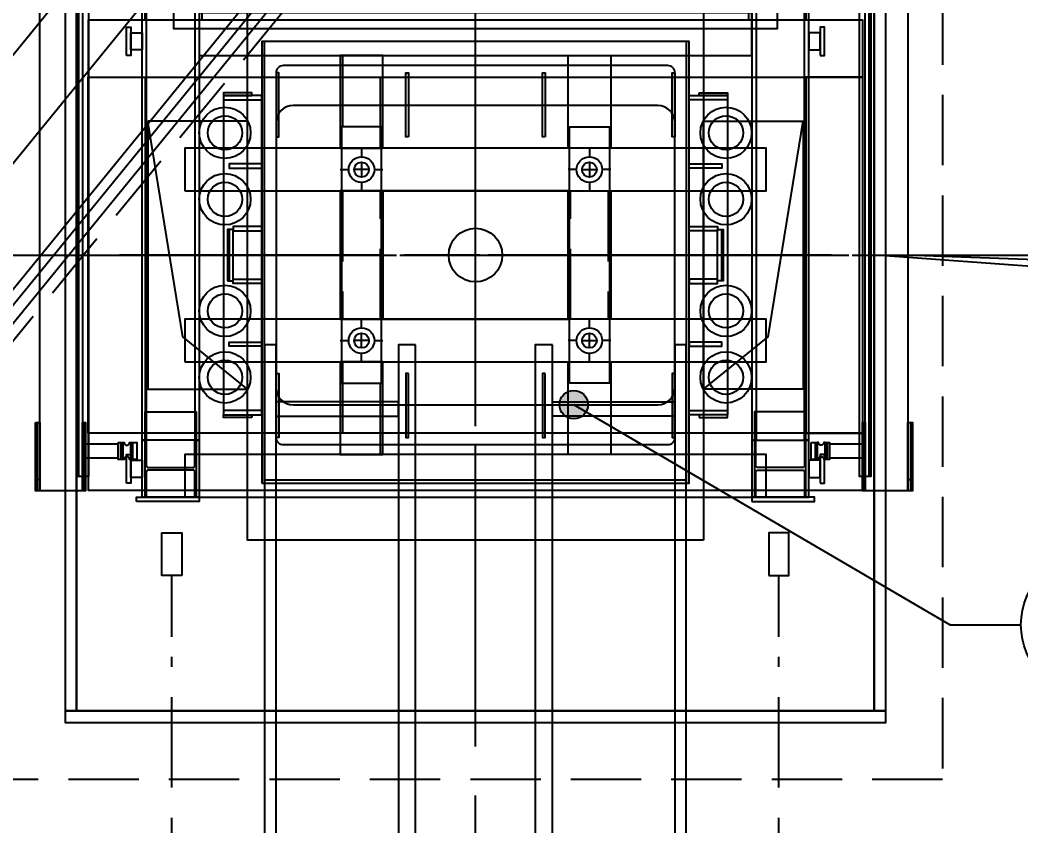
# Model space of a CAD drawing. Extents: x -115306 to 97263, y 46189 to 262006.
# Drawn here: x -20919 to -17405, y 90387 to 93215 of the extents above; entities that cross this region are included whole.
import ezdxf

# ---------------------------------------------------------------- set-up
doc = ezdxf.new("R2010")
doc.units = 0
doc.header["$LTSCALE"] = 508
doc.header["$PDMODE"] = 1
doc.header["$PDSIZE"] = -2
for name, pattern in [('STYLE_02', [0.694427, 0.486069, -0.208359]), ('STYLE_06', [3.125, 2.083359, -0.347214, 0.347214, -0.347214]), ('STYLE_07', [1.875, 0.625, -0.208282, 0.625, -0.208359, 0.069427, -0.138931])]:
    doc.linetypes.add(name, pattern=pattern)
doc.layers.get('0').update_dxf_attribs({"linetype": 'CONTINUOUS'})
doc.layers.get('DEFPOINTS').update_dxf_attribs({"linetype": 'CONTINUOUS'})
doc.layers.add('INSTALACION_NUEVA', color=7, linetype='CONTINUOUS')
doc.styles.add('ARIAL-B', font='arialbd.ttf')
doc.dimstyles.new('ISO', dxfattribs={"dimtxt": 282.222222, "dimasz": 317.5, "dimexe": 200, "dimexo": 0, "dimgap": 1, "dimtad": 1, "dimdec": 1, "dimzin": 15, "dimdsep": 46, "dimtxsty": 'ARIAL-B', "dimblk": 'VW_FILLEDARROW', "dimcen": 0, "dimadec": 0, "dimazin": 0, "dimtfac": 1, "dimtdec": 1, "dimtix": 1, "dimtmove": 0, "dimatfit": 0, "dimldrblk": 'VW_FILLEDARROW', "dimfxl": 1, "dimtolj": 1, "dimtzin": 15, "dimarcsym": 0})

# ---------------------------------------------------------------- blocks, each defined once
blk = doc.blocks.new('*U3023')
at = {"layer": 'INSTALACION_NUEVA', "color": 5, "linetype": 'Continuous'}
blk.add_lwpolyline([(-14611, 113.9), (-9606.2, 6251.5), (-8986.2, 5745.9), (-14004.3, -408)], dxfattribs=at)
at = {"layer": 'INSTALACION_NUEVA', "color": 4, "linetype": 'Continuous'}
blk.add_lwpolyline([(-14216.7, -225.4), (-9203.2, 5922.9), (-9389.2, 6074.6), (-14398.7, -68.8)], dxfattribs=at)
blk = doc.blocks.new('*U3027')
at = {"layer": 'INSTALACION_NUEVA', "color": 5, "linetype": 'Continuous'}
blk.add_lwpolyline([(-13947.5, -457), (-9088, 5502.4), (-9119, 5527.7), (-13977.8, -430.9)], dxfattribs=at)
blk = doc.blocks.new('*U3033')
at = {"layer": 'INSTALACION_NUEVA', "color": 5}
for name in ['*U3023', '*U3027']:
    blk.add_blockref(name, (0, 0), dxfattribs=at)
blk = doc.blocks.new('VW_FILLEDARROW')
at = {"color": 0}
blk.add_solid([(0, 0), (-0.93, -0.249), (-0.93, 0.249)], dxfattribs=at)
blk = doc.blocks.new('*D3628')
at = {"layer": 'DEFPOINTS', "color": 0, "linetype": 'Continuous'}
for p in [(-17776.7, 92390.2), (-16319.2, 92338.7), (-18016.7, 85590.2)]:
    blk.add_point(p, dxfattribs=at)
at = {"layer": 'INSTALACION_NUEVA', "color": 0, "linetype": 'Continuous', "lineweight": -2}
for p, q in [((-17776.7, 92390.2), (-16119.3, 92331.7)), ((-16548, 85856), (-16330.4, 92021.4)), ((-18016.7, 85590.2), (-16359.3, 85531.7))]:
    blk.add_line(p, q, dxfattribs=at)
at = {"layer": 'INSTALACION_NUEVA', "color": 0, "linetype": 'Continuous', "lineweight": -2, "xscale": 317.5, "yscale": 317.5, "zscale": 317.5}
for p, rotation in [((-16319.2, 92338.7), 87.97863505964398), ((-16559.2, 85538.7), 267.978635059644)]:
    blk.add_blockref('VW_FILLEDARROW', p, dxfattribs=dict(at, rotation=rotation))
at = {"layer": 'INSTALACION_NUEVA', "color": 0, "linetype": 'Continuous', "insert": (-16584.3, 88943.9), "char_height": 282.22, "attachment_point": 5, "rotation": 87.9786, "style": 'ARIAL-B'}
blk.add_mtext('\\A1;6804.2', dxfattribs=at)
blk = doc.blocks.new('*U2492')
at = {"layer": 'INSTALACION_NUEVA', "color": 7, "linetype": 'Continuous'}
for points in [[(-9389.3, 3924), (-9429.3, 3924), (-9429.3, -1951), (-9389.3, -1951)], [(-8899.3, 3924), (-8959.3, 3924), (-8959.3, -3526), (-8899.3, -3526)], [(-8419.3, 3924), (-8479.3, 3924), (-8479.3, -3526), (-8419.3, -3526)], [(-7949.3, 3924), (-7989.3, 3924), (-7989.3, -1951), (-7949.3, -1951)], [(-8959.3, 3724), (-9389.3, 3724), (-9389.3, 3674), (-8959.3, 3674)], [(-8419.3, 3724), (-7989.3, 3724), (-7989.3, 3674), (-8419.3, 3674)]]:
    blk.add_lwpolyline(points, close=True, dxfattribs=at)
blk = doc.blocks.new('*D3632')
at = {"layer": 'DEFPOINTS', "color": 0, "linetype": 'Continuous'}
for p in [(-17416.7, 98990.2), (-17896.7, 92390.2), (-16325.7, 92275.9)]:
    blk.add_point(p, dxfattribs=at)
at = {"layer": 'INSTALACION_NUEVA', "color": 0, "linetype": 'Continuous', "lineweight": -2}
for p, q in [((-17416.7, 98990.2), (-15646.2, 98861.4)), ((-15868.7, 98559.3), (-16302.7, 92592.6)), ((-17896.7, 92390.2), (-16126.2, 92261.4))]:
    blk.add_line(p, q, dxfattribs=at)
at = {"layer": 'INSTALACION_NUEVA', "color": 0, "linetype": 'Continuous', "lineweight": -2, "xscale": 317.5, "yscale": 317.5, "zscale": 317.5}
for p, rotation in [((-15845.7, 98875.9), 85.84035770628739), ((-16325.7, 92275.9), 265.8403577062874)]:
    blk.add_blockref('VW_FILLEDARROW', p, dxfattribs=dict(at, rotation=rotation))
at = {"layer": 'INSTALACION_NUEVA', "color": 0, "linetype": 'Continuous', "insert": (-16231.4, 95586.5), "char_height": 282.22, "attachment_point": 5, "rotation": 85.8404, "style": 'ARIAL-B'}
blk.add_mtext('\\A1;6617.4', dxfattribs=at)
blk = doc.blocks.new('*U2499')
at = {"layer": 'INSTALACION_NUEVA', "color": 5, "linetype": 'Continuous'}
blk.add_line((-10082.2, 3461.9), (-10082.2, 9551.9), dxfattribs=at)
blk.add_lwpolyline([(-10088.2, 9551.9), (-10048.2, 9551.9), (-10048.2, 3461.9), (-10088.2, 3461.9)], close=True, dxfattribs=at)
blk = doc.blocks.new('*U2500')
at = {"layer": 'INSTALACION_NUEVA', "color": 5, "linetype": 'Continuous'}
for points in [[(-10234.2, 3651.9), (-10228.2, 3651.9), (-10228.2, 3411.9), (-10234.2, 3411.9)], [(-10228.2, 3651.9), (-10218.2, 3651.9), (-10218.2, 3411.9), (-10228.2, 3411.9)], [(-10228.2, 3451.9), (-10218.2, 3451.9), (-10218.2, 3411.9), (-10228.2, 3411.9)]]:
    blk.add_lwpolyline(points, close=True, dxfattribs=at)
blk = doc.blocks.new('*U2501')
at = {"layer": 'INSTALACION_NUEVA', "color": 5, "linetype": 'Continuous'}
for points in [[(-10218.2, 9601.9), (-10068.2, 9601.9), (-10068.2, 3411.9), (-10218.2, 3411.9)], [(-10068.2, 3651.9), (-10058.2, 3651.9), (-10058.2, 3411.9), (-10068.2, 3411.9)], [(-10068.2, 3651.9), (-10064.2, 3651.9), (-10064.2, 3411.9), (-10068.2, 3411.9)], [(-10058.2, 3576.9), (-9943.2, 3576.9), (-9943.2, 3526.9), (-10058.2, 3526.9)], [(-9943.2, 3581.9), (-9933.2, 3581.9), (-9933.2, 3521.9), (-9943.2, 3521.9)], [(-9933.2, 3581.9), (-9927.2, 3581.9), (-9927.2, 3521.9), (-9933.2, 3521.9)], [(-9899.3, 3581.9), (-9899.3, 3521.9), (-9903.9, 3521.9), (-9903.9, 3522.6), (-9903.9, 3523.1), (-9903.9, 3523.5), (-9904, 3524), (-9904.1, 3524.4), (-9904.2, 3524.9), (-9904.3, 3525.3), (-9904.4, 3525.8), (-9904.6, 3526.2), (-9904.8, 3526.6), (-9905, 3527), (-9905.2, 3527.4), (-9905.5, 3527.8), (-9905.7, 3528.2), (-9906, 3528.5), (-9906.3, 3528.9), (-9906.6, 3529.2), (-9907, 3529.5), (-9907.3, 3529.8), (-9907.7, 3530.1), (-9908, 3530.4), (-9908.4, 3530.6), (-9908.8, 3530.8), (-9909.2, 3531), (-9909.6, 3531.2), (-9910.1, 3531.4), (-9910.5, 3531.5), (-9910.9, 3531.7), (-9911.4, 3531.8), (-9911.8, 3531.8), (-9912.3, 3531.9), (-9912.8, 3531.9), (-9913.2, 3531.9), (-9913.7, 3531.9), (-9914.1, 3531.9), (-9914.6, 3531.8), (-9915, 3531.8), (-9915.5, 3531.7), (-9915.9, 3531.5), (-9916.3, 3531.4), (-9916.8, 3531.2), (-9917.2, 3531), (-9917.6, 3530.8), (-9918, 3530.6), (-9918.4, 3530.4), (-9918.7, 3530.1), (-9919.1, 3529.8), (-9919.5, 3529.5), (-9919.8, 3529.2), (-9920.1, 3528.9), (-9920.4, 3528.5), (-9920.7, 3528.2), (-9920.9, 3527.8), (-9921.2, 3527.4), (-9921.4, 3527), (-9921.6, 3526.6), (-9921.8, 3526.2), (-9922, 3525.8), (-9922.1, 3525.3), (-9922.2, 3524.9), (-9922.3, 3524.4), (-9922.4, 3524), (-9922.5, 3523.5), (-9922.5, 3523.1), (-9922.5, 3522.6), (-9922.5, 3521.9), (-9927.2, 3521.9), (-9927.2, 3581.9), (-9922.5, 3581.9), (-9922.5, 3581.2), (-9922.5, 3580.8), (-9922.5, 3580.3), (-9922.4, 3579.9), (-9922.3, 3579.4), (-9922.2, 3579), (-9922.1, 3578.5), (-9922, 3578.1), (-9921.8, 3577.7), (-9921.6, 3577.3), (-9921.4, 3576.8), (-9921.2, 3576.5), (-9920.9, 3576.1), (-9920.7, 3575.7), (-9920.4, 3575.3), (-9920.1, 3575), (-9919.8, 3574.7), (-9919.5, 3574.3), (-9919.1, 3574), (-9918.7, 3573.8), (-9918.4, 3573.5), (-9918, 3573.3), (-9917.6, 3573), (-9917.2, 3572.8), (-9916.8, 3572.6), (-9916.3, 3572.5), (-9915.9, 3572.3), (-9915.5, 3572.2), (-9915, 3572.1), (-9914.6, 3572), (-9914.1, 3572), (-9913.7, 3571.9), (-9913.2, 3571.9), (-9912.8, 3571.9), (-9912.3, 3572), (-9911.8, 3572), (-9911.4, 3572.1), (-9910.9, 3572.2), (-9910.5, 3572.3), (-9910.1, 3572.5), (-9909.6, 3572.6), (-9909.2, 3572.8), (-9908.8, 3573), (-9908.4, 3573.3), (-9908, 3573.5), (-9907.7, 3573.8), (-9907.3, 3574), (-9907, 3574.3), (-9906.6, 3574.7), (-9906.3, 3575), (-9906, 3575.3), (-9905.7, 3575.7), (-9905.5, 3576.1), (-9905.2, 3576.5), (-9905, 3576.8), (-9904.8, 3577.3), (-9904.6, 3577.7), (-9904.4, 3578.1), (-9904.3, 3578.5), (-9904.2, 3579), (-9904.1, 3579.4), (-9904, 3579.9), (-9903.9, 3580.3), (-9903.9, 3580.8), (-9903.9, 3581.2), (-9903.9, 3581.9), (-9899.3, 3581.9)], [(-9899.3, 3581.9), (-9893.2, 3581.9), (-9893.2, 3521.9), (-9899.3, 3521.9)], [(-9893.2, 3581.9), (-9878.2, 3581.9), (-9878.2, 3521.9), (-9893.2, 3521.9)], [(-10068.2, 3451.9), (-10064.2, 3451.9), (-10064.2, 3411.9), (-10068.2, 3411.9)]]:
    blk.add_lwpolyline(points, close=True, dxfattribs=at)
at = {"layer": 'INSTALACION_NUEVA', "color": 5}
for name in ['*U2499', '*U2500']:
    blk.add_blockref(name, (0, 0), dxfattribs=at)
blk = doc.blocks.new('*U2496')
at = {"layer": 'INSTALACION_NUEVA', "color": 5, "linetype": 'Continuous'}
blk.add_line((-7307, 3461.9), (-7307, 9551.9), dxfattribs=at)
blk.add_lwpolyline([(-7341, 9551.9), (-7301, 9551.9), (-7301, 3461.9), (-7341, 3461.9)], close=True, dxfattribs=at)
blk = doc.blocks.new('*U2497')
at = {"layer": 'INSTALACION_NUEVA', "color": 5, "linetype": 'Continuous'}
for points in [[(-7171, 3651.9), (-7161, 3651.9), (-7161, 3411.9), (-7171, 3411.9)], [(-7161, 3651.9), (-7155, 3651.9), (-7155, 3411.9), (-7161, 3411.9)], [(-7171, 3451.9), (-7161, 3451.9), (-7161, 3411.9), (-7171, 3411.9)]]:
    blk.add_lwpolyline(points, close=True, dxfattribs=at)
blk = doc.blocks.new('*U2498')
at = {"layer": 'INSTALACION_NUEVA', "color": 5, "linetype": 'Continuous'}
for points in [[(-7321, 9601.9), (-7171, 9601.9), (-7171, 3411.9), (-7321, 3411.9)], [(-7331, 3651.9), (-7321, 3651.9), (-7321, 3411.9), (-7331, 3411.9)], [(-7325, 3651.9), (-7321, 3651.9), (-7321, 3411.9), (-7325, 3411.9)], [(-7511, 3581.9), (-7496, 3581.9), (-7496, 3521.9), (-7511, 3521.9)], [(-7496, 3581.9), (-7490, 3581.9), (-7490, 3521.9), (-7496, 3521.9)], [(-7490, 3581.9), (-7490, 3521.9), (-7485.3, 3521.9), (-7485.3, 3522.6), (-7485.3, 3523.1), (-7485.3, 3523.5), (-7485.2, 3524), (-7485.1, 3524.4), (-7485, 3524.9), (-7484.9, 3525.3), (-7484.8, 3525.8), (-7484.6, 3526.2), (-7484.4, 3526.6), (-7484.2, 3527), (-7484, 3527.4), (-7483.7, 3527.8), (-7483.5, 3528.2), (-7483.2, 3528.5), (-7482.9, 3528.9), (-7482.6, 3529.2), (-7482.3, 3529.5), (-7481.9, 3529.8), (-7481.5, 3530.1), (-7481.2, 3530.4), (-7480.8, 3530.6), (-7480.4, 3530.8), (-7480, 3531), (-7479.6, 3531.2), (-7479.1, 3531.4), (-7478.7, 3531.5), (-7478.3, 3531.7), (-7477.8, 3531.8), (-7477.4, 3531.8), (-7476.9, 3531.9), (-7476.5, 3531.9), (-7476, 3531.9), (-7475.6, 3531.9), (-7475.1, 3531.9), (-7474.6, 3531.8), (-7474.2, 3531.8), (-7473.7, 3531.7), (-7473.3, 3531.5), (-7472.9, 3531.4), (-7472.4, 3531.2), (-7472, 3531), (-7471.6, 3530.8), (-7471.2, 3530.6), (-7470.8, 3530.4), (-7470.5, 3530.1), (-7470.1, 3529.8), (-7469.8, 3529.5), (-7469.4, 3529.2), (-7469.1, 3528.9), (-7468.8, 3528.5), (-7468.5, 3528.2), (-7468.3, 3527.8), (-7468, 3527.4), (-7467.8, 3527), (-7467.6, 3526.6), (-7467.4, 3526.2), (-7467.2, 3525.8), (-7467.1, 3525.3), (-7467, 3524.9), (-7466.9, 3524.4), (-7466.8, 3524), (-7466.8, 3523.5), (-7466.7, 3523.1), (-7466.7, 3522.6), (-7466.7, 3521.9), (-7462.1, 3521.9), (-7462.1, 3581.9), (-7466.7, 3581.9), (-7466.7, 3581.2), (-7466.7, 3580.8), (-7466.8, 3580.3), (-7466.8, 3579.9), (-7466.9, 3579.4), (-7467, 3579), (-7467.1, 3578.5), (-7467.2, 3578.1), (-7467.4, 3577.7), (-7467.6, 3577.3), (-7467.8, 3576.8), (-7468, 3576.5), (-7468.3, 3576.1), (-7468.5, 3575.7), (-7468.8, 3575.3), (-7469.1, 3575), (-7469.4, 3574.7), (-7469.8, 3574.3), (-7470.1, 3574), (-7470.5, 3573.8), (-7470.8, 3573.5), (-7471.2, 3573.3), (-7471.6, 3573), (-7472, 3572.8), (-7472.4, 3572.6), (-7472.9, 3572.5), (-7473.3, 3572.3), (-7473.7, 3572.2), (-7474.2, 3572.1), (-7474.6, 3572), (-7475.1, 3572), (-7475.6, 3571.9), (-7476, 3571.9), (-7476.5, 3571.9), (-7476.9, 3572), (-7477.4, 3572), (-7477.8, 3572.1), (-7478.3, 3572.2), (-7478.7, 3572.3), (-7479.1, 3572.5), (-7479.6, 3572.6), (-7480, 3572.8), (-7480.4, 3573), (-7480.8, 3573.3), (-7481.2, 3573.5), (-7481.5, 3573.8), (-7481.9, 3574), (-7482.3, 3574.3), (-7482.6, 3574.7), (-7482.9, 3575), (-7483.2, 3575.3), (-7483.5, 3575.7), (-7483.7, 3576.1), (-7484, 3576.5), (-7484.2, 3576.8), (-7484.4, 3577.3), (-7484.6, 3577.7), (-7484.8, 3578.1), (-7484.9, 3578.5), (-7485, 3579), (-7485.1, 3579.4), (-7485.2, 3579.9), (-7485.3, 3580.3), (-7485.3, 3580.8), (-7485.3, 3581.2), (-7485.3, 3581.9), (-7490, 3581.9)], [(-7462.1, 3581.9), (-7456, 3581.9), (-7456, 3521.9), (-7462.1, 3521.9)], [(-7456, 3581.9), (-7446, 3581.9), (-7446, 3521.9), (-7456, 3521.9)], [(-7446, 3576.9), (-7331, 3576.9), (-7331, 3526.9), (-7446, 3526.9)], [(-7325, 3451.9), (-7321, 3451.9), (-7321, 3411.9), (-7325, 3411.9)]]:
    blk.add_lwpolyline(points, close=True, dxfattribs=at)
at = {"layer": 'INSTALACION_NUEVA', "color": 5}
for name in ['*U2496', '*U2497']:
    blk.add_blockref(name, (0, 0), dxfattribs=at)
blk = doc.blocks.new('*U2510')
at = {"layer": 'INSTALACION_NUEVA', "color": 4, "linetype": 'Continuous'}
for points in [[(-7989.8, 4883.9), (-7991.2, 4888.6), (-7993.5, 4892.9), (-7996.6, 4896.7), (-8000.4, 4899.8), (-8004.8, 4902.1), (-8009.4, 4903.6), (-8014.3, 4904), (-8639.3, 4904), (-8739.3, 4904), (-9364.3, 4904), (-9369.2, 4903.6), (-9373.9, 4902.1), (-9378.2, 4899.8), (-9382, 4896.7), (-9385.1, 4892.9), (-9387.4, 4888.6), (-9388.8, 4883.9), (-9389.3, 4879), (-9389.3, 4239), (-9389.3, 3599), (-9388.8, 3594.2), (-9387.4, 3589.5), (-9385.1, 3585.2), (-9382, 3581.4), (-9378.2, 3578.3), (-9373.9, 3576), (-9369.2, 3574.5), (-9364.3, 3574), (-8739.3, 3574), (-8639.3, 3574), (-8014.3, 3574), (-8009.5, 3574.5), (-8004.8, 3576), (-8000.4, 3578.3), (-7996.6, 3581.4), (-7993.5, 3585.2), (-7991.2, 3589.5), (-7989.8, 3594.2), (-7989.3, 3599), (-7989.3, 4239), (-7989.3, 4879)], [(-9389.3, 4654), (-9379.3, 4654), (-9379.3, 4879), (-9389.3, 4879)], [(-8924.3, 4654), (-8934.3, 4654), (-8934.3, 4879), (-8924.3, 4879)], [(-8444.3, 4654), (-8454.3, 4654), (-8454.3, 4879), (-8444.3, 4879)], [(-7989.3, 4654), (-7999.3, 4654), (-7999.3, 4879), (-7989.3, 4879)], [(-7990.5, 4715.8), (-7993.9, 4727), (-7999.4, 4737.4), (-8006.9, 4746.5), (-8016, 4753.9), (-8026.4, 4759.5), (-8037.6, 4762.9), (-8049.3, 4764), (-8639.3, 4764), (-8739.3, 4764), (-9329.3, 4764), (-9341, 4762.9), (-9352.3, 4759.5), (-9362.7, 4753.9), (-9371.8, 4746.5), (-9379.2, 4737.4), (-9384.8, 4727), (-9388.2, 4715.8), (-9389.3, 4704), (-9389.3, 4239), (-9389.3, 3774), (-9388.2, 3762.3), (-9384.8, 3751.1), (-9379.2, 3740.7), (-9371.8, 3731.6), (-9362.7, 3724.2), (-9352.3, 3718.6), (-9341, 3715.2), (-9329.3, 3714), (-8739.3, 3714), (-8639.3, 3714), (-8049.3, 3714), (-8037.6, 3715.2), (-8026.4, 3718.6), (-8016, 3724.2), (-8006.9, 3731.6), (-7999.4, 3740.7), (-7993.9, 3751.1), (-7990.5, 3762.3), (-7989.3, 3774), (-7989.3, 4239), (-7989.3, 4704)], [(-9389.3, 3824), (-9379.3, 3824), (-9379.3, 3599), (-9389.3, 3599)], [(-8924.3, 3824), (-8934.3, 3824), (-8934.3, 3599), (-8924.3, 3599)], [(-8444.3, 3824), (-8454.3, 3824), (-8454.3, 3599), (-8444.3, 3599)], [(-7989.3, 3824), (-7999.3, 3824), (-7999.3, 3599), (-7989.3, 3599)]]:
    blk.add_lwpolyline(points, close=True, dxfattribs=at)
blk = doc.blocks.new('*U2511')
at = {"layer": 'INSTALACION_NUEVA', "color": 4, "linetype": 'Continuous'}
for radius in [90, 60]:
    blk.add_circle((-7809.8, 3809.9), radius, dxfattribs=at)
blk = doc.blocks.new('*U2512')
at = {"layer": 'INSTALACION_NUEVA', "color": 4, "linetype": 'Continuous'}
for radius in [90, 60]:
    blk.add_circle((-7809.8, 4043.2), radius, dxfattribs=at)
blk = doc.blocks.new('*U2513')
at = {"layer": 'INSTALACION_NUEVA', "color": 4, "linetype": 'Continuous'}
for radius in [90, 60]:
    blk.add_circle((-7809.8, 4668.2), radius, dxfattribs=at)
blk = doc.blocks.new('*U2514')
at = {"layer": 'INSTALACION_NUEVA', "color": 4, "linetype": 'Continuous'}
for radius in [90, 60]:
    blk.add_circle((-7809.8, 4434.9), radius, dxfattribs=at)
blk = doc.blocks.new('*U2515')
at = {"layer": 'INSTALACION_NUEVA', "color": 4, "linetype": 'Continuous'}
for radius in [90, 60]:
    blk.add_circle((-9568.8, 3809.9), radius, dxfattribs=at)
blk = doc.blocks.new('*U2516')
at = {"layer": 'INSTALACION_NUEVA', "color": 4, "linetype": 'Continuous'}
for radius in [90, 60]:
    blk.add_circle((-9568.8, 4043.2), radius, dxfattribs=at)
blk = doc.blocks.new('*U2517')
at = {"layer": 'INSTALACION_NUEVA', "color": 4, "linetype": 'Continuous'}
for radius in [90, 60]:
    blk.add_circle((-9568.8, 4668.2), radius, dxfattribs=at)
blk = doc.blocks.new('*U2518')
at = {"layer": 'INSTALACION_NUEVA', "color": 4, "linetype": 'Continuous'}
for radius in [90, 60]:
    blk.add_circle((-9568.8, 4434.9), radius, dxfattribs=at)
blk = doc.blocks.new('*U2519')
at = {"layer": 'INSTALACION_NUEVA', "color": 4, "linetype": 'Continuous'}
for points in [[(-9439.3, 3439), (-7939.3, 3439), (-7939.3, 4989), (-9439.3, 4989)], [(-9439.3, 3439), (-9429.3, 3439), (-9429.3, 4989), (-9439.3, 4989)], [(-7949.3, 3439), (-7939.3, 3439), (-7939.3, 4989), (-7949.3, 4989)], [(-9574.3, 4799), (-9474.3, 4799), (-9474.3, 4809), (-9574.3, 4809)], [(-9574.3, 3679), (-9439.3, 3679), (-9439.3, 4799), (-9574.3, 4799)], [(-9574.3, 4784), (-9439.3, 4784), (-9439.3, 4799), (-9574.3, 4799)], [(-7939.3, 4799), (-7804.3, 4799), (-7804.3, 3679), (-7939.3, 3679)], [(-7939.3, 4799), (-7804.3, 4799), (-7804.3, 4784), (-7939.3, 4784)], [(-7904.3, 4809), (-7804.3, 4809), (-7804.3, 4799), (-7904.3, 4799)], [(-9439.3, 4559), (-9554.3, 4559), (-9554.3, 4544), (-9439.3, 4544)], [(-7939.3, 4559), (-7824.3, 4559), (-7824.3, 4544), (-7939.3, 4544)], [(-9559.3, 4149), (-9554.3, 4149), (-9554.3, 4329), (-9559.3, 4329)], [(-9554.3, 4149), (-9539.3, 4149), (-9539.3, 4329), (-9554.3, 4329)], [(-9439.3, 4339), (-9539.3, 4339), (-9539.3, 4324), (-9439.3, 4324)], [(-7939.3, 4339), (-7839.3, 4339), (-7839.3, 4324), (-7939.3, 4324)], [(-7839.3, 4329), (-7824.3, 4329), (-7824.3, 4149), (-7839.3, 4149)], [(-7824.3, 4329), (-7819.3, 4329), (-7819.3, 4149), (-7824.3, 4149)], [(-9439.3, 4139), (-9539.3, 4139), (-9539.3, 4154), (-9439.3, 4154)], [(-7939.3, 4139), (-7839.3, 4139), (-7839.3, 4154), (-7939.3, 4154)], [(-9439.3, 3919), (-9554.3, 3919), (-9554.3, 3934), (-9439.3, 3934)], [(-7939.3, 3919), (-7824.3, 3919), (-7824.3, 3934), (-7939.3, 3934)], [(-9574.3, 3679), (-9439.3, 3679), (-9439.3, 3694), (-9574.3, 3694)], [(-7939.3, 3694), (-7804.3, 3694), (-7804.3, 3679), (-7939.3, 3679)], [(-9474.3, 3669), (-9574.3, 3669), (-9574.3, 3679), (-9474.3, 3679)], [(-7904.3, 3669), (-7804.3, 3669), (-7804.3, 3679), (-7904.3, 3679)], [(-9429.3, 3439), (-7949.3, 3439), (-7949.3, 3449), (-9429.3, 3449)]]:
    blk.add_lwpolyline(points, close=True, dxfattribs=at)
at = {"layer": 'INSTALACION_NUEVA', "color": 4}
for name in ['*U2510', '*U2517', '*U2513', '*U2518', '*U2514', '*U2516', '*U2512', '*U2515', '*U2511']:
    blk.add_blockref(name, (0, 0), dxfattribs=at)
blk = doc.blocks.new('*U2526')
at = {"layer": 'INSTALACION_NUEVA', "color": 7, "linetype": 'Continuous'}
blk.add_lwpolyline([(-8364.3, 4614), (-8364.3, 4939), (-8214.3, 4939), (-8214.3, 4614)], close=True, dxfattribs=at)
blk = doc.blocks.new('*U2527')
at = {"layer": 'INSTALACION_NUEVA', "color": 7, "linetype": 'Continuous'}
blk.add_lwpolyline([(-9014.3, 4614), (-9014.3, 4939), (-9164.3, 4939), (-9164.3, 4614)], close=True, dxfattribs=at)
at = {"layer": 'INSTALACION_NUEVA', "color": 7, "linetype": 'STYLE_02'}
blk.add_lwpolyline([(-9022.9, 4614), (-9022.9, 4939), (-9155.8, 4939), (-9155.8, 4614)], close=True, dxfattribs=at)
blk = doc.blocks.new('*U2528')
at = {"layer": 'INSTALACION_NUEVA', "color": 7, "linetype": 'Continuous'}
blk.add_lwpolyline([(-9709.3, 4464), (-7669.3, 4464), (-7669.3, 4614), (-9709.3, 4614)], close=True, dxfattribs=at)
blk = doc.blocks.new('*U2529')
at = {"layer": 'INSTALACION_NUEVA', "color": 7, "linetype": 'Continuous'}
blk.add_lwpolyline([(-9709.3, 3864), (-7669.3, 3864), (-7669.3, 4014), (-9709.3, 4014)], close=True, dxfattribs=at)
blk = doc.blocks.new('*U2532')
at = {"layer": 'INSTALACION_NUEVA', "color": 7, "linetype": 'Continuous'}
for points in [[(-7719.3, 3589), (-7519.3, 3589), (-7519.3, 7339), (-7719.3, 7339)], [(-7704.3, 3589), (-7534.3, 3589), (-7534.3, 7339), (-7704.3, 7339)]]:
    blk.add_lwpolyline(points, close=True, dxfattribs=at)
blk = doc.blocks.new('*U2534')
at = {"layer": 'INSTALACION_NUEVA', "color": 7, "linetype": 'Continuous'}
blk.add_lwpolyline([(-9659.3, 4939), (-7719.3, 4939), (-7719.3, 5089), (-9659.3, 5089)], close=True, dxfattribs=at)
blk = doc.blocks.new('*U2535')
at = {"layer": 'INSTALACION_NUEVA', "color": 7, "linetype": 'Continuous'}
for points in [[(-7519.3, 3459), (-7479.3, 3459), (-7479.3, 3519), (-7519.3, 3519)], [(-7479.3, 3439), (-7464.3, 3439), (-7464.3, 3539), (-7479.3, 3539)]]:
    blk.add_lwpolyline(points, close=True, dxfattribs=at)
blk = doc.blocks.new('*U2536')
at = {"layer": 'INSTALACION_NUEVA', "color": 4, "linetype": 'Continuous'}
for p, q in [((-8689.3, 4284), (-8689.3, 4546)), ((-8689.3, 4214), (-8689.3, 4264)), ((-8734.3, 4239), (-8939.3, 4239)), ((-8714.3, 4239), (-8664.3, 4239)), ((-8439.3, 4239), (-8644.3, 4239)), ((-8689.3, 3932), (-8689.3, 4194))]:
    blk.add_line(p, q, dxfattribs=at)
blk = doc.blocks.new('*U2537')
at = {"layer": 'INSTALACION_NUEVA', "color": 7, "linetype": 'Continuous'}
blk.add_lwpolyline([(-8364.3, 4014), (-8364.3, 4464), (-8214.3, 4464), (-8214.3, 4014)], close=True, dxfattribs=at)
at = {"layer": 'INSTALACION_NUEVA', "color": 7, "linetype": 'STYLE_02'}
blk.add_lwpolyline([(-8355.8, 4014), (-8355.8, 4464), (-8222.9, 4464), (-8222.9, 4014)], close=True, dxfattribs=at)
blk = doc.blocks.new('*U2538')
at = {"layer": 'INSTALACION_NUEVA', "color": 7, "linetype": 'Continuous'}
blk.add_lwpolyline([(-9164.3, 4614), (-9014.3, 4614), (-9014.3, 4939), (-9164.3, 4939)], close=True, dxfattribs=at)
blk = doc.blocks.new('*U2539')
at = {"layer": 'INSTALACION_NUEVA', "color": 7, "linetype": 'Continuous'}
blk.add_lwpolyline([(-9164.3, 3539), (-9014.3, 3539), (-9014.3, 3864), (-9164.3, 3864)], close=True, dxfattribs=at)
at = {"layer": 'INSTALACION_NUEVA', "color": 7, "linetype": 'STYLE_02'}
blk.add_lwpolyline([(-9155.8, 3539), (-9022.9, 3539), (-9022.9, 3864), (-9155.8, 3864)], close=True, dxfattribs=at)
blk = doc.blocks.new('*U2540')
at = {"layer": 'INSTALACION_NUEVA', "color": 7, "linetype": 'Continuous'}
blk.add_lwpolyline([(-8364.3, 3539), (-8364.3, 3864), (-8214.3, 3864), (-8214.3, 3539)], close=True, dxfattribs=at)
blk = doc.blocks.new('*U2541')
at = {"layer": 'INSTALACION_NUEVA', "color": 7, "linetype": 'Continuous'}
blk.add_lwpolyline([(-9709.3, 3389), (-7669.3, 3389), (-7669.3, 3539), (-9709.3, 3539)], close=True, dxfattribs=at)
blk = doc.blocks.new('*U2542')
at = {"layer": 'INSTALACION_NUEVA', "color": 7, "linetype": 'Continuous'}
for points in [[(-7479.3, 4939), (-7464.3, 4939), (-7464.3, 5039), (-7479.3, 5039)], [(-7519.3, 4959), (-7479.3, 4959), (-7479.3, 5019), (-7519.3, 5019)]]:
    blk.add_lwpolyline(points, close=True, dxfattribs=at)
blk = doc.blocks.new('*U2544')
at = {"layer": 'INSTALACION_NUEVA', "color": 4, "linetype": 'Continuous'}
for p, q in [((-8289.3, 4614), (-8289.3, 4584)), ((-8334.3, 4539), (-8364.3, 4539)), ((-8314.3, 4539), (-8264.3, 4539)), ((-8289.3, 4564), (-8289.3, 4514)), ((-8214.3, 4539), (-8244.3, 4539)), ((-8289.3, 4494), (-8289.3, 4464))]:
    blk.add_line(p, q, dxfattribs=at)
blk = doc.blocks.new('*U2545')
at = {"layer": 'INSTALACION_NUEVA', "color": 4, "linetype": 'Continuous'}
for radius in [45, 26]:
    blk.add_circle((-8289.3, 4539), radius, dxfattribs=at)
at = {"layer": 'INSTALACION_NUEVA', "color": 4}
blk.add_blockref('*U2544', (0, 0), dxfattribs=at)
blk = doc.blocks.new('*U2546')
at = {"layer": 'INSTALACION_NUEVA', "color": 7, "linetype": 'Continuous'}
blk.add_lwpolyline([(-7709.3, 3389), (-7529.3, 3389), (-7529.3, 3689), (-7709.3, 3689)], close=True, dxfattribs=at)
blk = doc.blocks.new('*U2547')
at = {"layer": 'INSTALACION_NUEVA', "color": 7, "linetype": 'Continuous'}
for points in [[(-9859.3, 3589), (-9859.3, 7339), (-9659.3, 7339), (-9659.3, 3589)], [(-9844.3, 3589), (-9844.3, 7339), (-9674.3, 7339), (-9674.3, 3589)]]:
    blk.add_lwpolyline(points, close=True, dxfattribs=at)
blk = doc.blocks.new('*U2548')
at = {"layer": 'INSTALACION_NUEVA', "color": 7, "linetype": 'Continuous'}
for points in [[(-9914.3, 3439), (-9914.3, 3539), (-9899.3, 3539), (-9899.3, 3439)], [(-9899.3, 3459), (-9899.3, 3519), (-9859.3, 3519), (-9859.3, 3459)]]:
    blk.add_lwpolyline(points, close=True, dxfattribs=at)
blk = doc.blocks.new('*U2549')
at = {"layer": 'INSTALACION_NUEVA', "color": 7, "linetype": 'Continuous'}
blk.add_lwpolyline([(-9014.3, 4014), (-9014.3, 4464), (-9164.3, 4464), (-9164.3, 4014)], close=True, dxfattribs=at)
at = {"layer": 'INSTALACION_NUEVA', "color": 7, "linetype": 'STYLE_02'}
blk.add_lwpolyline([(-9022.9, 4014), (-9022.9, 4464), (-9155.8, 4464), (-9155.8, 4014)], close=True, dxfattribs=at)
blk = doc.blocks.new('*U2550')
at = {"layer": 'INSTALACION_NUEVA', "color": 7, "linetype": 'Continuous'}
for points in [[(-9914.3, 4939), (-9914.3, 5039), (-9899.3, 5039), (-9899.3, 4939)], [(-9899.3, 4959), (-9899.3, 5019), (-9859.3, 5019), (-9859.3, 4959)]]:
    blk.add_lwpolyline(points, close=True, dxfattribs=at)
blk = doc.blocks.new('*U2552')
at = {"layer": 'INSTALACION_NUEVA', "color": 4, "linetype": 'Continuous'}
for p, q in [((-9089.3, 3984), (-9089.3, 4014)), ((-9164.3, 3939), (-9134.3, 3939)), ((-9064.3, 3939), (-9114.3, 3939)), ((-9089.3, 3914), (-9089.3, 3964)), ((-9044.3, 3939), (-9014.3, 3939)), ((-9089.3, 3864), (-9089.3, 3894))]:
    blk.add_line(p, q, dxfattribs=at)
blk = doc.blocks.new('*U2553')
at = {"layer": 'INSTALACION_NUEVA', "color": 4, "linetype": 'Continuous'}
for radius in [45, 26]:
    blk.add_circle((-9089.3, 3939), radius, dxfattribs=at)
at = {"layer": 'INSTALACION_NUEVA', "color": 4}
blk.add_blockref('*U2552', (0, 0), dxfattribs=at)
blk = doc.blocks.new('*U2554')
at = {"layer": 'INSTALACION_NUEVA', "color": 4, "linetype": 'Continuous'}
for p, q in [((-9089.3, 4614), (-9089.3, 4584)), ((-9164.3, 4539), (-9134.3, 4539)), ((-9064.3, 4539), (-9114.3, 4539)), ((-9089.3, 4564), (-9089.3, 4514)), ((-9044.3, 4539), (-9014.3, 4539)), ((-9089.3, 4494), (-9089.3, 4464))]:
    blk.add_line(p, q, dxfattribs=at)
blk = doc.blocks.new('*U2555')
at = {"layer": 'INSTALACION_NUEVA', "color": 4, "linetype": 'Continuous'}
for radius in [45, 26]:
    blk.add_circle((-9089.3, 4539), radius, dxfattribs=at)
at = {"layer": 'INSTALACION_NUEVA', "color": 4}
blk.add_blockref('*U2554', (0, 0), dxfattribs=at)
blk = doc.blocks.new('*U2556')
at = {"layer": 'INSTALACION_NUEVA', "color": 7, "linetype": 'Continuous'}
blk.add_lwpolyline([(-9849.3, 3389), (-9849.3, 3689), (-9669.3, 3689), (-9669.3, 3389)], close=True, dxfattribs=at)
blk = doc.blocks.new('*U2557')
at = {"layer": 'INSTALACION_NUEVA', "color": 4, "linetype": 'Continuous'}
for p, q in [((-8289.3, 3984), (-8289.3, 4014)), ((-8334.3, 3939), (-8364.3, 3939)), ((-8314.3, 3939), (-8264.3, 3939)), ((-8289.3, 3914), (-8289.3, 3964)), ((-8214.3, 3939), (-8244.3, 3939)), ((-8289.3, 3864), (-8289.3, 3894))]:
    blk.add_line(p, q, dxfattribs=at)
blk = doc.blocks.new('*U2558')
at = {"layer": 'INSTALACION_NUEVA', "color": 4, "linetype": 'Continuous'}
for radius in [45, 26]:
    blk.add_circle((-8289.3, 3939), radius, dxfattribs=at)
at = {"layer": 'INSTALACION_NUEVA', "color": 4}
blk.add_blockref('*U2557', (0, 0), dxfattribs=at)
blk = doc.blocks.new('*U2559')
at = {"layer": 'INSTALACION_NUEVA', "color": 4, "linetype": 'STYLE_06'}
blk.add_line((-7469.3, 4239), (-9934.3, 4239), dxfattribs=at)
at = {"layer": 'INSTALACION_NUEVA', "color": 7, "linetype": 'Continuous'}
for points in [[(-9019.3, 3789), (-9019.3, 4689), (-9159.3, 4689), (-9159.3, 3789)], [(-8359.3, 3789), (-8359.3, 4689), (-8219.3, 4689), (-8219.3, 3789)], [(-9014.3, 4014), (-8364.3, 4014), (-8364.3, 4464), (-9014.3, 4464)], [(-9014.3, 3539), (-9014.3, 3864), (-9164.3, 3864), (-9164.3, 3539)], [(-9844.7, 3589), (-9844.7, 3500.9), (-9844.6, 3499.4), (-9844.2, 3498), (-9843.5, 3496.7), (-9842.5, 3495.6), (-9841.4, 3494.6), (-9840.1, 3493.9), (-9838.7, 3493.5), (-9837.2, 3493.4), (-9837.2, 3493.4), (-9793.8, 3493.4), (-9733.8, 3493.4), (-9681.5, 3493.4), (-9680, 3493.5), (-9678.6, 3493.9), (-9677.3, 3494.6), (-9676.1, 3495.6), (-9675.2, 3496.7), (-9674.5, 3498), (-9674, 3499.4), (-9673.9, 3500.9), (-9673.9, 3500.9), (-9673.9, 3589), (-9659.3, 3589), (-9659.3, 3389), (-9673.9, 3389), (-9673.9, 3477.2), (-9674, 3478.7), (-9674.5, 3480.1), (-9675.2, 3481.4), (-9676.1, 3482.5), (-9677.3, 3483.5), (-9678.6, 3484.2), (-9680, 3484.6), (-9681.5, 3484.7), (-9733.8, 3484.7), (-9793.8, 3484.7), (-9837.2, 3484.7), (-9838.7, 3484.6), (-9840.1, 3484.2), (-9841.4, 3483.5), (-9842.5, 3482.5), (-9843.5, 3481.4), (-9844.2, 3480.1), (-9844.6, 3478.7), (-9844.7, 3477.2), (-9844.7, 3477.2), (-9844.7, 3389), (-9859.3, 3389), (-9859.3, 3589), (-9844.7, 3589)], [(-7533.9, 3589), (-7533.9, 3500.9), (-7534, 3499.4), (-7534.5, 3498), (-7535.2, 3496.7), (-7536.1, 3495.6), (-7537.3, 3494.6), (-7538.6, 3493.9), (-7540, 3493.5), (-7541.5, 3493.4), (-7541.5, 3493.4), (-7584.8, 3493.4), (-7644.8, 3493.4), (-7697.2, 3493.4), (-7698.7, 3493.5), (-7700.1, 3493.9), (-7701.4, 3494.6), (-7702.5, 3495.6), (-7703.5, 3496.7), (-7704.2, 3498), (-7704.6, 3499.4), (-7704.7, 3500.9), (-7704.7, 3500.9), (-7704.7, 3589), (-7719.3, 3589), (-7719.3, 3389), (-7704.7, 3389), (-7704.7, 3477.2), (-7704.6, 3478.7), (-7704.2, 3480.1), (-7703.5, 3481.4), (-7702.5, 3482.5), (-7701.4, 3483.5), (-7700.1, 3484.2), (-7698.7, 3484.6), (-7697.2, 3484.7), (-7644.8, 3484.7), (-7584.8, 3484.7), (-7541.5, 3484.7), (-7540, 3484.6), (-7538.6, 3484.2), (-7537.3, 3483.5), (-7536.1, 3482.5), (-7535.2, 3481.4), (-7534.5, 3480.1), (-7534, 3478.7), (-7533.9, 3477.2), (-7533.9, 3389), (-7519.3, 3389), (-7519.3, 3589), (-7533.9, 3589)], [(-9879.3, 3374), (-9879.3, 3389), (-9659.3, 3389), (-9659.3, 3374)], [(-7719.3, 3374), (-7499.3, 3374), (-7499.3, 3389), (-7719.3, 3389)]]:
    blk.add_lwpolyline(points, close=True, dxfattribs=at)
blk.add_circle((-8689.3, 4239), 94, dxfattribs=at)
at = {"layer": 'INSTALACION_NUEVA', "color": 7}
for name in ['*U2547', '*U2532', '*U2534', '*U2550', '*U2542', '*U2527', '*U2538', '*U2526', '*U2528', '*U2549', '*U2537', '*U2529', '*U2539', '*U2540', '*U2556', '*U2546', '*U2548', '*U2541', '*U2535']:
    blk.add_blockref(name, (0, 0), dxfattribs=at)
at = {"layer": 'INSTALACION_NUEVA', "color": 4}
for name in ['*U2555', '*U2545', '*U2536', '*U2553', '*U2558']:
    blk.add_blockref(name, (0, 0), dxfattribs=at)
blk = doc.blocks.new('*U2560')
at = {"layer": 'INSTALACION_NUEVA', "color": 7, "linetype": 'Continuous'}
for p, q in [((-9689.3, 7094), (-9589.8, 6894)), ((-7789.8, 6894), (-7689.3, 7094)), ((-9283.8, 6314), (-9589.8, 6894)), ((-8095.8, 6314), (-7789.8, 6894)), ((-9374.8, 6089), (-9283.8, 6244)), ((-9283.8, 6244), (-8095.8, 6244)), ((-8003.8, 6089), (-8095.8, 6244)), ((-9374.8, 6094), (-8003.8, 6094)), ((-9283.8, 5944), (-9374.8, 6089)), ((-8095.8, 5944), (-8003.8, 6089)), ((-9283.8, 5944), (-8095.8, 5944)), ((-9283.8, 5874), (-9589.8, 5294)), ((-8095.8, 5874), (-7789.8, 5294)), ((-9589.8, 5294), (-9689.3, 5094)), ((-7789.8, 5294), (-7689.3, 5094))]:
    blk.add_line(p, q, dxfattribs=at)
for points in [[(-7629.3, 7154), (-9749.3, 7154), (-9749.3, 5034), (-7629.3, 5034)], [(-7689.3, 7094), (-9689.3, 7094), (-9689.3, 5094), (-7689.3, 5094)], [(-7789.8, 6894), (-9589.8, 6894), (-9589.8, 5294), (-7789.8, 5294)], [(-9283.8, 6244), (-8095.8, 6244), (-8095.8, 6314), (-9283.8, 6314)], [(-9283.8, 5874), (-8095.8, 5874), (-8095.8, 5944), (-9283.8, 5944)]]:
    blk.add_lwpolyline(points, close=True, dxfattribs=at)
blk = doc.blocks.new('*U2561')
at = {"layer": 'INSTALACION_NUEVA', "color": 7}
for name in ['*U2559', '*U2560']:
    blk.add_blockref(name, (0, 0), dxfattribs=at)
at = {"layer": 'INSTALACION_NUEVA', "color": 4}
blk.add_blockref('*U2519', (0, 0), dxfattribs=at)
blk = doc.blocks.new('*U2401')
at = {"layer": 'INSTALACION_NUEVA', "color": 5, "linetype": 'Continuous'}
blk.add_lwpolyline([(-7889.3, 3239), (-9489.3, 3239), (-9489.3, 5814), (-10089.3, 5814), (-10089.3, 6514), (-9489.3, 6514), (-9489.3, 6650.2), (-9489.3, 7350), (-9489.3, 7489), (-7889.3, 7489)], close=True, dxfattribs=at)
blk = doc.blocks.new('*U2402')
at = {"layer": 'INSTALACION_NUEVA', "color": 5, "linetype": 'Continuous'}
for points in [[(-7539.3, 4709), (-7539.3, 3769), (-7889.3, 3769), (-7889.3, 4709)], [(-7539.3, 4709), (-7539.3, 4051.6), (-7539.3, 3769), (-7889.3, 3769), (-7661.8, 3952.7)]]:
    blk.add_lwpolyline(points, close=True, dxfattribs=at)
blk = doc.blocks.new('*U2403')
at = {"layer": 'INSTALACION_NUEVA', "color": 4, "linetype": 'STYLE_06'}
for p, q in [((-8689.3, 3639), (-8689.3, 5019)), ((-7439.3, 4239), (-9939.3, 4239))]:
    blk.add_line(p, q, dxfattribs=at)
at = {"layer": 'INSTALACION_NUEVA', "color": 5, "linetype": 'Continuous'}
for points in [[(-9649.3, 7364), (-9649.3, 5064), (-9849.3, 5064), (-9849.3, 7364)], [(-7729.3, 7164), (-7729.3, 7364), (-9649.3, 7364), (-9649.3, 7164)], [(-7529.3, 7364), (-7529.3, 5064), (-7729.3, 5064), (-7729.3, 7364)], [(-7329.3, 4864), (-7329.3, 5064), (-10049.3, 5064), (-10049.3, 4864)], [(-9849.3, 3614), (-10049.3, 3614), (-10049.3, 4864), (-9849.3, 4864)], [(-7529.3, 3614), (-7329.3, 3614), (-7329.3, 4864), (-7529.3, 4864)], [(-7329.3, 3414), (-7329.3, 3614), (-10049.3, 3614), (-10049.3, 3414)]]:
    blk.add_lwpolyline(points, close=True, dxfattribs=at)
blk = doc.blocks.new('*U2404')
at = {"layer": 'INSTALACION_NUEVA', "color": 5, "linetype": 'Continuous'}
for points in [[(-9839.3, 4709), (-9839.3, 3769), (-9489.3, 3769), (-9489.3, 4709)], [(-9839.3, 4709), (-9839.3, 4051.6), (-9839.3, 3769), (-9489.3, 3769), (-9716.9, 3952.7)]]:
    blk.add_lwpolyline(points, close=True, dxfattribs=at)
blk = doc.blocks.new('*U2413')
at = {"layer": 'INSTALACION_NUEVA', "color": 4, "linetype": 'STYLE_06'}
for p, q in [((-8689.3, 2514), (-8689.3, 7514)), ((-10189.3, 4239), (-7189.3, 4239))]:
    blk.add_line(p, q, dxfattribs=at)
at = {"layer": 'INSTALACION_NUEVA', "color": 5, "linetype": 'STYLE_02'}
blk.add_lwpolyline([(-10329.3, 7366.7), (-10329.3, 8329), (-7049.3, 8329), (-7049.3, 2399), (-10329.3, 2399), (-10329.3, 5320.8), (-10329.3, 5564.5), (-12129.3, 5564.5), (-12129.3, 6764.5), (-10329.3, 6764.5), (-10329.3, 6879.6), (-10329.3, 6959.7), (-10329.3, 7015), (-10329.3, 7138.7)], close=True, dxfattribs=at)
at = {"layer": 'INSTALACION_NUEVA', "color": 5, "linetype": 'Continuous'}
for points in [[(-10089.3, 8089), (-10089.3, 8007.3), (-10089.3, 7816.5), (-10089.3, 6933.6), (-10089.3, 6890), (-10089.3, 5583.1), (-10089.3, 5539.5), (-10089.3, 2802.5), (-10089.3, 2775.3), (-10089.3, 2639), (-7289.3, 2639), (-7289.3, 2775.3), (-7289.3, 2802.5), (-7289.3, 7816.5), (-7289.3, 8007.3), (-7289.3, 8089)], [(-7289.3, 8089), (-7289.3, 2639), (-7249.3, 2639), (-7249.3, 8089)], [(-10089.3, 5814.5), (-10129.3, 5814.5), (-10129.3, 2639), (-10089.3, 2639)], [(-10129.3, 2639), (-10129.3, 2599), (-7249.3, 2599), (-7249.3, 2639)]]:
    blk.add_lwpolyline(points, close=True, dxfattribs=at)
at = {"layer": 'INSTALACION_NUEVA', "color": 5}
for name in ['*U2401', '*U2403', '*U2404', '*U2402']:
    blk.add_blockref(name, (0, 0), dxfattribs=at)

msp = doc.modelspace()

# ---------------------------------------------------------------- hatches: boundary and pattern name
at = {"layer": 'INSTALACION_NUEVA', "linetype": 'Continuous'}
h = msp.add_hatch(color=4, dxfattribs=at)
edge = h.paths.add_edge_path()
edge.add_arc((-18975.28, 91865.17), 50, 0, 360)

# ---------------------------------------------------------------- linework, layer by layer
at = {"layer": 'INSTALACION_NUEVA', "color": 4, "linetype": 'STYLE_06'}
for p, q in [((-19320.28, 79557.17), (-19320.28, 100698.69)), ((-21008.28, 92390.17), (-17320.28, 92390.17))]:
    msp.add_line(p, q, dxfattribs=at)
at = {"layer": 'INSTALACION_NUEVA', "color": 4, "linetype": 'Continuous'}
for q in [(-18975.28, 91865.17), (-17405.28, 91092.87)]:
    msp.add_line((-17655.28, 91092.87), q, dxfattribs=at)
at = {"layer": 'INSTALACION_NUEVA', "color": 30, "linetype": 'STYLE_07'}
for p, q in [((-20385.68, 87240.57), (-20385.68, 91265.17)), ((-18254.87, 87240.57), (-18254.87, 91265.17))]:
    msp.add_line(p, q, dxfattribs=at)
at = {"layer": 'INSTALACION_NUEVA', "color": 4, "linetype": 'STYLE_02'}
msp.add_lwpolyline([(-19541.33, 93798.42), (-20275.21, 94401.68), (-29596.04, 83044.05), (-28862.16, 82440.79)], close=True, dxfattribs=at)
at = {"layer": 'INSTALACION_NUEVA', "color": 1, "linetype": 'Continuous'}
for points in [[(-20350.68, 91265.17), (-20420.68, 91265.17), (-20420.68, 91415.17), (-20350.68, 91415.17)], [(-18289.87, 91265.17), (-18219.87, 91265.17), (-18219.87, 91415.17), (-18289.87, 91415.17)]]:
    msp.add_lwpolyline(points, close=True, dxfattribs=at)
at = {"layer": 'INSTALACION_NUEVA', "color": 4, "linetype": 'Continuous'}
for centre, radius in [((-18975.28, 91865.17), 50), ((-17155.28, 91092.87), 250)]:
    msp.add_circle(centre, radius, dxfattribs=at)

# ---------------------------------------------------------------- block references
at = {"layer": 'INSTALACION_NUEVA', "color": 5}
for name in ['*U2501', '*U2498', '*U2413']:
    msp.add_blockref(name, (-10630.95, 88151.12), dxfattribs=at)
at = {"layer": 'INSTALACION_NUEVA', "color": 7}
for name in ['*U2561', '*U3033', '*U2492']:
    msp.add_blockref(name, (-10630.95, 88151.12), dxfattribs=at)

# ---------------------------------------------------------------- dimensions: what is measured, and where the dimension line sits
at = {"layer": 'INSTALACION_NUEVA', "color": 4, "linetype": 'Continuous'}
for p1, p2, distance, override, picture, middle in [((-17416.7, 98990.17), (-17896.7, 92390.17), 1575.15, {"dimgap": 2, "dimpost": '<>', "dimtxsty": 'ARIAL-B'}, '*D3632', (-16231.4, 95586.51)), ((-18016.7, 85590.17), (-17776.7, 92390.17), -1458.41, {"dimgap": 1, "dimpost": '<>', "dimtxsty": 'ARIAL-B'}, '*D3628', (-16584.3, 88943.85))]:
    dim = msp.add_aligned_dim(p1=p1, p2=p2, distance=distance, dimstyle='ISO', override=override, dxfattribs=at)
    dim.commit()
    dim.dimension.update_dxf_attribs({"geometry": picture, "text_midpoint": middle})

doc.saveas('drawing.dxf')
